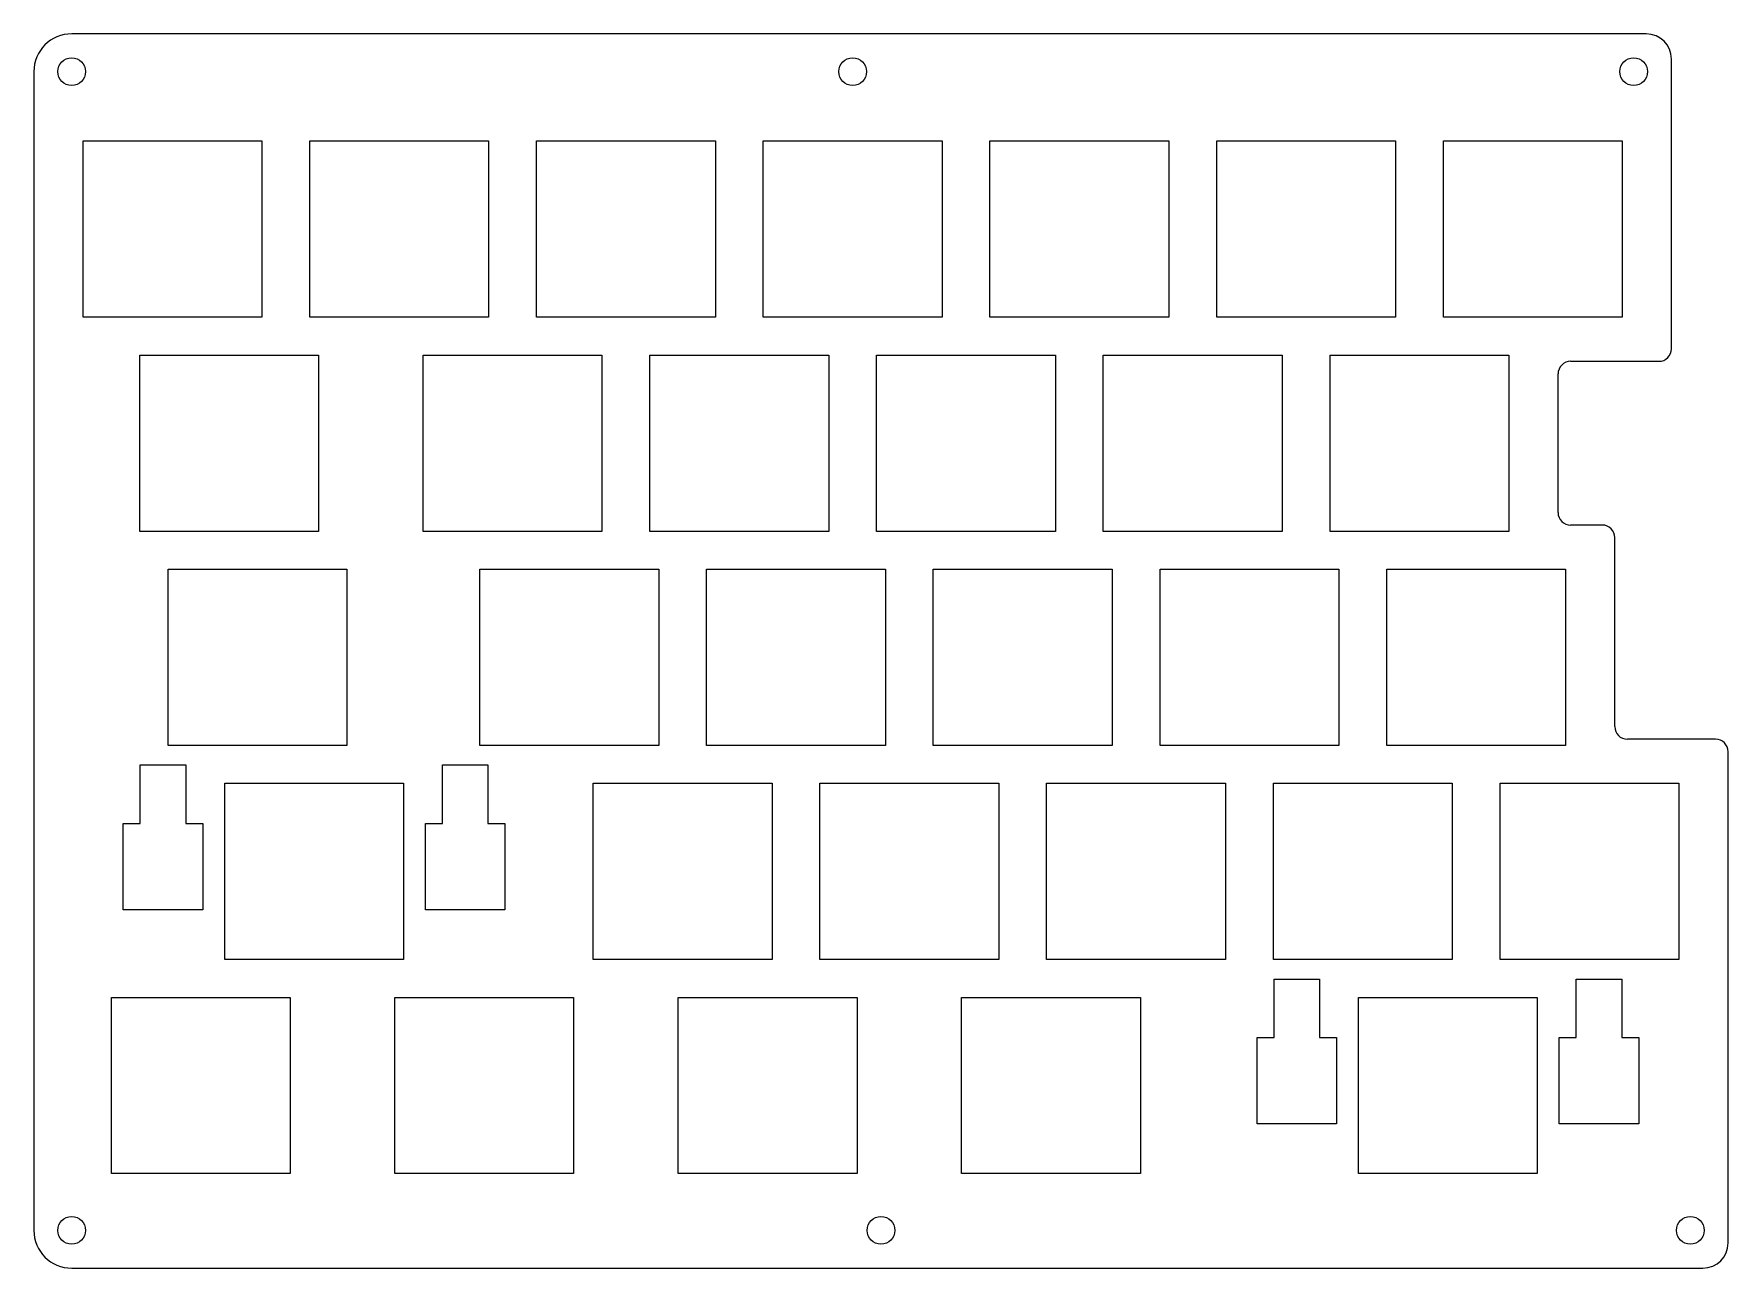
# Model space of a CAD drawing. Header units: millimetres. Extents: x -67 to 67, y -49 to 49.
import ezdxf

# ---------------------------------------------------------------- set-up
doc = ezdxf.new("R2010")
doc.units = ezdxf.units.MM
doc.layers.add('CUTOUTS', color=1, linetype='CONTINUOUS')
doc.layers.add('PERIMETER', color=5, linetype='CONTINUOUS')

msp = doc.modelspace()

# ---------------------------------------------------------------- linework, layer by layer
at = {"layer": 'CUTOUTS'}
for p, q in [((-63.35, 40.5), (-49.15, 40.5)), ((-63.35, 26.5), (-63.35, 40.5)), ((-49.15, 40.5), (-49.15, 26.5)), ((-45.35, 26.5), (-45.35, 40.5)), ((-45.35, 40.5), (-31.15, 40.5)), ((-31.15, 40.5), (-31.15, 26.5)), ((-27.35, 26.5), (-27.35, 40.5)), ((-27.35, 40.5), (-13.15, 40.5)), ((-13.15, 40.5), (-13.15, 26.5)), ((-9.35, 26.5), (-9.35, 40.5)), ((-9.35, 40.5), (4.85, 40.5)), ((4.85, 40.5), (4.85, 26.5)), ((8.65, 26.5), (8.65, 40.5)), ((8.65, 40.5), (22.85, 40.5)), ((22.85, 40.5), (22.85, 26.5)), ((26.65, 26.5), (26.65, 40.5)), ((26.65, 40.5), (40.85, 40.5)), ((40.85, 40.5), (40.85, 26.5)), ((44.65, 26.5), (44.65, 40.5)), ((44.65, 40.5), (58.85, 40.5)), ((58.85, 40.5), (58.85, 26.5)), ((-49.15, 26.5), (-63.35, 26.5)), ((-31.15, 26.5), (-45.35, 26.5)), ((-13.15, 26.5), (-27.35, 26.5)), ((4.85, 26.5), (-9.35, 26.5)), ((22.85, 26.5), (8.65, 26.5)), ((40.85, 26.5), (26.65, 26.5)), ((58.85, 26.5), (44.65, 26.5)), ((-58.85, 9.5), (-58.85, 23.5)), ((-58.85, 23.5), (-44.65, 23.5)), ((-44.65, 23.5), (-44.65, 9.5)), ((-36.35, 9.5), (-36.35, 23.5)), ((-36.35, 23.5), (-22.15, 23.5)), ((-22.15, 23.5), (-22.15, 9.5)), ((-18.35, 9.5), (-18.35, 23.5)), ((-18.35, 23.5), (-4.15, 23.5)), ((-4.15, 23.5), (-4.15, 9.5)), ((-0.35, 9.5), (-0.35, 23.5)), ((-0.35, 23.5), (13.85, 23.5)), ((13.85, 23.5), (13.85, 9.5)), ((17.65, 9.5), (17.65, 23.5)), ((17.65, 23.5), (31.85, 23.5)), ((31.85, 23.5), (31.85, 9.5)), ((35.65, 9.5), (35.65, 23.5)), ((35.65, 23.5), (49.85, 23.5)), ((49.85, 23.5), (49.85, 9.5)), ((-44.65, 9.5), (-58.85, 9.5)), ((-22.15, 9.5), (-36.35, 9.5)), ((-4.15, 9.5), (-18.35, 9.5)), ((13.85, 9.5), (-0.35, 9.5)), ((31.85, 9.5), (17.65, 9.5)), ((49.85, 9.5), (35.65, 9.5)), ((-56.6, -7.5), (-56.6, 6.5)), ((-56.6, 6.5), (-42.4, 6.5)), ((-42.4, 6.5), (-42.4, -7.5)), ((-31.85, -7.5), (-31.85, 6.5)), ((-31.85, 6.5), (-17.65, 6.5)), ((-17.65, 6.5), (-17.65, -7.5)), ((-13.85, 6.5), (0.35, 6.5)), ((-13.85, -7.5), (-13.85, 6.5)), ((0.35, 6.5), (0.35, -7.5)), ((4.15, -7.5), (4.15, 6.5)), ((4.15, 6.5), (18.35, 6.5)), ((18.35, 6.5), (18.35, -7.5)), ((22.15, -7.5), (22.15, 6.5)), ((22.15, 6.5), (36.35, 6.5)), ((36.35, 6.5), (36.35, -7.5)), ((40.15, -7.5), (40.15, 6.5)), ((40.15, 6.5), (54.35, 6.5)), ((54.35, 6.5), (54.35, -7.5)), ((-42.4, -7.5), (-56.6, -7.5)), ((-17.65, -7.5), (-31.85, -7.5)), ((0.35, -7.5), (-13.85, -7.5)), ((18.35, -7.5), (4.15, -7.5)), ((36.35, -7.5), (22.15, -7.5)), ((54.35, -7.5), (40.15, -7.5)), ((-58.8, -13.7), (-58.8, -9.05)), ((-58.8, -9.05), (-55.2, -9.05)), ((-55.2, -9.05), (-55.2, -13.7)), ((-34.8, -9.05), (-31.2, -9.05)), ((-34.8, -13.7), (-34.8, -9.05)), ((-31.2, -9.05), (-31.2, -13.7)), ((-52.1, -24.5), (-52.1, -10.5)), ((-52.1, -10.5), (-37.9, -10.5)), ((-37.9, -10.5), (-37.9, -24.5)), ((-22.85, -10.5), (-8.65, -10.5)), ((-22.85, -24.5), (-22.85, -10.5)), ((-8.65, -10.5), (-8.65, -24.5)), ((-4.85, -24.5), (-4.85, -10.5)), ((-4.85, -10.5), (9.35, -10.5)), ((9.35, -10.5), (9.35, -24.5)), ((13.15, -10.5), (27.35, -10.5)), ((13.15, -24.5), (13.15, -10.5)), ((27.35, -10.5), (27.35, -24.5)), ((31.15, -10.5), (45.35, -10.5)), ((31.15, -24.5), (31.15, -10.5)), ((45.35, -10.5), (45.35, -24.5)), ((49.15, -24.5), (49.15, -10.5)), ((49.15, -10.5), (63.35, -10.5)), ((63.35, -10.5), (63.35, -24.5)), ((-60.15, -13.7), (-58.8, -13.7)), ((-60.15, -20.55), (-60.15, -13.7)), ((-55.2, -13.7), (-53.85, -13.7)), ((-53.85, -13.7), (-53.85, -20.55)), ((-36.15, -20.55), (-36.15, -13.7)), ((-36.15, -13.7), (-34.8, -13.7)), ((-31.2, -13.7), (-29.85, -13.7)), ((-29.85, -13.7), (-29.85, -20.55)), ((-53.85, -20.55), (-60.15, -20.55)), ((-29.85, -20.55), (-36.15, -20.55)), ((-37.9, -24.5), (-52.1, -24.5)), ((-8.65, -24.5), (-22.85, -24.5)), ((9.35, -24.5), (-4.85, -24.5)), ((27.35, -24.5), (13.15, -24.5)), ((45.35, -24.5), (31.15, -24.5)), ((63.35, -24.5), (49.15, -24.5)), ((31.2, -30.7), (31.2, -26.05)), ((31.2, -26.05), (34.8, -26.05)), ((34.8, -26.05), (34.8, -30.7)), ((55.2, -30.7), (55.2, -26.05)), ((55.2, -26.05), (58.8, -26.05)), ((58.8, -26.05), (58.8, -30.7)), ((-61.1, -41.5), (-61.1, -27.5)), ((-61.1, -27.5), (-46.9, -27.5)), ((-46.9, -27.5), (-46.9, -41.5)), ((-38.6, -41.5), (-38.6, -27.5)), ((-38.6, -27.5), (-24.4, -27.5)), ((-24.4, -27.5), (-24.4, -41.5)), ((-16.1, -27.5), (-1.9, -27.5)), ((-16.1, -41.5), (-16.1, -27.5)), ((-1.9, -27.5), (-1.9, -41.5)), ((6.4, -27.5), (20.6, -27.5)), ((6.4, -41.5), (6.4, -27.5)), ((20.6, -27.5), (20.6, -41.5)), ((37.9, -27.5), (52.1, -27.5)), ((37.9, -41.5), (37.9, -27.5)), ((52.1, -27.5), (52.1, -41.5)), ((29.85, -37.55), (29.85, -30.7)), ((29.85, -30.7), (31.2, -30.7)), ((34.8, -30.7), (36.15, -30.7)), ((36.15, -30.7), (36.15, -37.55)), ((53.85, -30.7), (55.2, -30.7)), ((53.85, -37.55), (53.85, -30.7)), ((58.8, -30.7), (60.15, -30.7)), ((60.15, -30.7), (60.15, -37.55)), ((36.15, -37.55), (29.85, -37.55)), ((60.15, -37.55), (53.85, -37.55)), ((-46.9, -41.5), (-61.1, -41.5)), ((-24.4, -41.5), (-38.6, -41.5)), ((-1.9, -41.5), (-16.1, -41.5)), ((20.6, -41.5), (6.4, -41.5)), ((52.1, -41.5), (37.9, -41.5))]:
    msp.add_line(p, q, dxfattribs=at)
for centre in [(-64.25, 46), (-2.25, 46), (59.75, 46), (-64.25, -46), (0, -46), (64.25, -46)]:
    msp.add_circle(centre, 1.1, dxfattribs=at)
at = {"layer": 'PERIMETER'}
for p, q in [((60.75, 49), (-64.25, 49)), ((-67.25, 46), (-67.25, -46)), ((62.75, 24), (62.75, 47)), ((54.75, 23), (61.75, 23)), ((53.75, 11), (53.75, 22)), ((57.25, 10), (54.75, 10)), ((58.25, -6), (58.25, 9)), ((66.25, -7), (59.25, -7)), ((67.25, -47), (67.25, -8)), ((-64.25, -49), (65.25, -49))]:
    msp.add_line(p, q, dxfattribs=at)
for centre, radius, start, end in [((-64.25, 46), 3, 90, 180), ((60.75, 47), 2, 0, 90), ((54.75, 22), 1, 90, 180), ((61.75, 24), 1, -90, 0), ((54.75, 11), 1, 180, 270), ((57.25, 9), 1, 0, 90), ((59.25, -6), 1, 180, 270), ((66.25, -8), 1, 0, 90), ((-64.25, -46), 3, 180, 270), ((65.25, -47), 2, -90, 0)]:
    msp.add_arc(centre, radius, start, end, dxfattribs=at)

doc.saveas('drawing.dxf')
